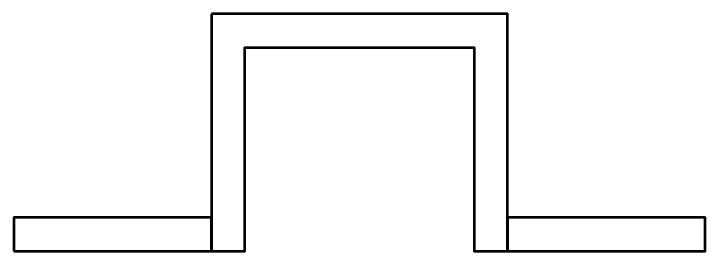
# Model space of a CAD drawing. Header units: centimetres. Extents: x -27.7 to 27.6, y -20.2 to 43.3.
# Drawn here: x 1.25 to 4.75, y 24.9 to 26.1 of the extents above; entities that cross this region are included whole.
import ezdxf

# ---------------------------------------------------------------- set-up
doc = ezdxf.new("R2010")
doc.units = ezdxf.units.CM
doc.header["$MEASUREMENT"] = 0
doc.layers.add('Layer 1', color=7, linetype='Continuous')

msp = doc.modelspace()

# ---------------------------------------------------------------- linework, layer by layer
at = {"layer": 'Layer 1', "lineweight": 53}
for points in [[(1.25, 24.90002), (2.25, 24.90002), (2.25, 25.07002), (1.25, 25.07002), (1.25, 24.90002)], [(3.75, 24.90002), (4.75, 24.90002), (4.75, 25.07002), (3.75, 25.07002), (3.75, 24.90002)]]:
    msp.add_lwpolyline(points, close=True, dxfattribs=at)
msp.add_open_spline([(2.25, 26.10002), (2.25, 26.10002), (3.75, 26.10002), (3.75, 26.10002), (3.75, 26.10002), (3.75, 26.10002), (3.75, 24.90002), (3.75, 24.90002), (3.75, 24.90002), (3.75, 24.90002), (3.58, 24.90002), (3.58, 24.90002), (3.58, 24.90002), (3.58, 24.90002), (3.58, 25.93002), (3.58, 25.93002), (3.58, 25.93002), (3.58, 25.93002), (2.42, 25.93002), (2.42, 25.93002), (2.42, 25.93002), (2.42, 25.93002), (2.42, 24.90002), (2.42, 24.90002), (2.42, 24.90002), (2.42, 24.90002), (2.25, 24.90002), (2.25, 24.90002), (2.25, 24.90002), (2.25, 24.90002), (2.25, 26.10002), (2.25, 26.10002)], degree=3, knots=[0, 0, 0, 0, 0.1111111, 0.1111111, 0.1111111, 0.1111111, 0.2222222, 0.2222222, 0.2222222, 0.2222222, 0.3333333, 0.3333333, 0.3333333, 0.3333333, 0.4444444, 0.4444444, 0.4444444, 0.4444444, 0.5555556, 0.5555556, 0.5555556, 0.5555556, 0.6666667, 0.6666667, 0.6666667, 0.6666667, 0.7777778, 0.7777778, 0.7777778, 0.7777778, 1, 1, 1, 1], dxfattribs=at)

doc.saveas('drawing.dxf')
